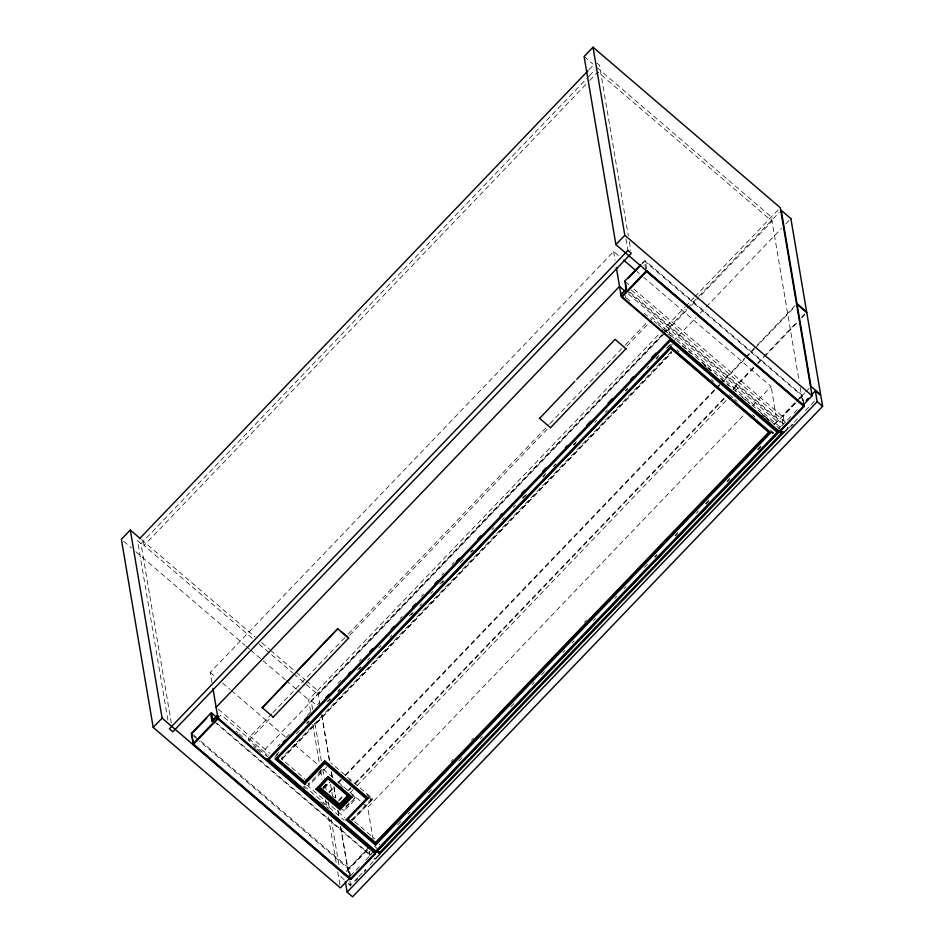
<?xml version="1.0" encoding="UTF-8"?>
<svg xmlns="http://www.w3.org/2000/svg" width="944" height="944" viewBox="0 0 944 944"><rect width="100%" height="100%" fill="white"/><g stroke="black" fill="none" stroke-linecap="round" stroke-linejoin="round"><path stroke-width="0.71" stroke-dasharray="4.72 3.54" d="M634.014 289.23L782.057 416.103L782.859 424.399L627.028 290.858M588.962 69.738L593.044 65.49M171.324 723.104L140.975 543.661L588.985 76.193M589.316 75.85L595.109 69.809M252.367 638.286L144.054 545.467L588.69 81.514M589.705 80.452L597.871 71.945L772.05 221.226L699.646 296.77M211.952 682.606L210.229 672.435L613.624 251.529L619.205 256.32M642.25 262.963L645.318 260.804L802.258 395.312L803.568 403.017M641.814 264.155L645.318 260.804L646.841 269.807M217.686 718.514L220.719 715.363L221.757 715.304L268.509 755.365M271.896 713.735L248.461 738.184L248.85 740.497L267.777 756.71M272.91 712.673L347.274 635.088M348.289 634.026L548.971 424.635M549.986 423.573L624.35 345.976M625.365 344.914L646.758 322.588M248.85 740.497L270.244 718.172M349.705 635.265L548.334 427.998M626.781 346.153L651.218 320.653M310.576 711.351L308.617 699.775L660.175 332.949M661.201 331.887L684.648 307.402M685.674 306.34L693.828 297.832M694.855 296.77L779.248 208.695M312.629 709.404L311.166 700.79L661.921 334.801M662.948 333.739L686.394 309.266M687.421 308.204L779.178 212.447M662.452 334.801L265.181 749.335L266.291 755.92M663.467 333.739L668.564 328.429L670.122 337.645M664.977 332.949L318.246 694.749L304.853 683.267M665.992 331.887L687.409 309.538M691.492 305.29L698.631 297.832M277.819 746.173L279.861 744.049M285.973 737.665L290.044 733.417M307.366 715.351L310.423 712.154M317.55 704.72L319.591 702.596M337.928 683.456L340.985 680.27M359.322 661.142L361.351 659.018M400.067 618.627L402.097 616.491M421.449 596.301L423.49 594.177M441.827 575.038L443.869 572.914M452.011 564.418L454.052 562.294M275.955 755.117L279.011 751.931M296.333 733.854L299.39 730.668M306.517 723.234L308.558 721.098M326.895 701.97L329.952 698.784M357.457 670.087L360.502 666.889M378.839 647.761L380.88 645.637M409.401 615.877L412.457 612.691M430.794 593.552L432.836 591.428M439.963 583.982L443.019 580.796M460.33 562.73L463.386 559.544M470.525 552.098L472.555 549.974M491.918 529.785L493.948 527.649M513.3 507.459L515.341 505.335M522.469 497.889L524.51 495.765M542.847 476.637L545.903 473.451M573.409 444.742L576.465 441.556M594.803 422.428L596.832 420.304M625.353 390.545L627.394 388.409M646.746 368.219L648.788 366.095M655.915 358.649L658.971 355.463M338.153 690.973L340.182 688.849M367.723 660.116L369.753 657.992M419.714 605.859L421.756 603.723M502.314 519.684L504.344 517.548M522.705 498.397L526.776 494.149M543.095 477.121L545.136 474.997M553.29 466.478L555.332 464.354M573.681 445.202L575.722 443.078M605.293 412.221L607.334 410.097M625.683 390.946L627.725 388.81M656.281 359.027L658.31 356.891M666.476 348.383L671.573 343.061M672.588 341.999L696.047 317.526M700.118 313.278L705.215 307.956M706.242 306.894L781.691 228.165M785.774 223.905L789.845 219.645M274.598 757.56L279.695 752.238M307.237 723.505L309.266 721.381M328.642 701.168L330.683 699.032M337.822 691.586L339.864 689.462M359.239 669.237L361.281 667.113M389.825 637.318L391.866 635.194M411.242 614.981L413.283 612.845M441.839 583.062L443.881 580.926M471.41 552.205L473.451 550.069M524.439 496.874L526.469 494.739M554.01 466.017L556.051 463.882M667.196 347.899L671.278 343.651M670.346 346.259L672.376 344.135M671.609 351.156L281.147 758.587L305.124 779.13M281.819 759.165L671.632 352.419M282.374 758.775L671.597 352.643M318.694 772.664L321.715 769.513M326.931 766.74L308.771 785.679L308.688 784.122L322.813 769.395M322.824 787.591L328.075 782.104M322.907 788.098L327.946 782.836M323.403 787.768L328.146 782.812M323.414 788.264L329.232 782.187M324.04 787.792L329.09 782.529M323.91 788.523L329.963 782.21M328.984 791.969L334.093 786.647M338.164 782.399L341.221 779.201M345.303 774.953L715.434 388.739M716.449 387.677L719.517 384.479M720.532 383.417L745.005 357.882M746.02 356.82L794.966 305.75M329.114 792.724L334.211 787.402M338.294 783.142L341.35 779.956M345.433 775.697L715.564 389.494M716.579 388.432L719.635 385.235M723.718 380.975L745.135 358.637M746.149 357.575L754.303 349.068M755.33 347.994L795.096 306.505M338.636 800.241L343.734 794.919M347.817 790.659L350.873 787.473M354.944 783.213L724.06 398.073M733.24 388.491L753.631 367.216M757.702 362.956L797.468 321.467M801.55 317.208L804.607 314.022M338.766 800.984L343.864 795.674M348.961 790.352L351.003 788.228M355.074 783.968L725.204 397.754M733.358 389.247L753.76 367.971M757.831 363.711L763.956 357.328M764.97 356.266L797.597 322.223M801.68 317.963L804.736 314.777M350 792.984L353.056 789.798M357.127 785.55L728.933 397.589M735.046 391.205L738.102 388.019M345.846 806.471L349.882 802.27M345.846 807.498L354.59 798.376L356.089 798.447L343.994 811.073L341.811 809.197M351.203 820.124L372.16 798.258L330.801 762.811M352.655 819.888L372.373 799.509L372.16 798.258M373.128 839.369L367.723 807.415L744.627 414.133M752.781 405.637L771.118 386.497L643.773 277.371M368.585 847.535L348.914 868.055L349.976 877.826M451.043 761.489L453.085 759.365M471.41 740.238L473.451 738.114M584.489 622.249L586.519 620.125M773.95 424.552L777.006 421.366L771.118 386.497M794.836 402.769L782.057 416.103L783.142 416.292L796.252 402.616M798.766 398.663L802.258 395.312L803.179 401.448M346.047 871.548L367.464 849.211M774.292 424.694L795.709 402.356M796.724 401.294L804.89 392.775M805.905 391.713L808.961 388.527M367.653 849.836L349.504 868.775L348.454 868.834L199.302 741.005M800.288 398.403L802.306 396.303L801.716 395.583L644.268 260.863L645.79 269.866M397.79 824.773L400.846 821.575M407.985 814.141L410.015 812.005M428.364 792.877L431.42 789.68M458.926 760.982L461.982 757.784M480.319 738.645L482.36 736.521M510.893 706.749L513.949 703.563M532.286 684.424L534.328 682.3M541.455 674.854L544.511 671.668M562.86 652.528L564.89 650.404M572.029 642.958L574.07 640.834M593.422 620.633L595.463 618.509M614.815 598.307L616.857 596.183M623.996 588.737L626.025 586.613M644.374 567.474L647.431 564.288M654.558 556.842L656.599 554.718M674.936 535.578L677.993 532.392M696.33 513.253L698.371 511.129M705.498 503.683L708.566 500.497M726.904 481.357L729.96 478.171M757.466 449.462L760.522 446.276M655.053 557.349L657.095 555.225M675.467 536.05L677.509 533.926M706.077 504.108L709.145 500.922M727.505 481.747L729.547 479.623M758.115 449.804L761.183 446.618M373.423 851.63L369.859 855.063L369.977 856.55L370.402 854.78L216.79 723.139M778.835 428.611L780.841 426.511M350.389 876.02L360.584 865.388M365.682 860.067L371.806 853.683M781.703 425.98L792.913 414.274M793.939 413.212L798.01 408.953M348.454 883.301L350.602 885.142L357.729 877.684M358.755 876.622L365.894 869.176M369.965 864.916L374.048 860.668M789.042 427.644L793.113 423.384M794.14 422.322L800.252 415.938M805.35 410.616L815.545 399.985M355.841 880.693L357.882 878.569M363.995 872.185L366.036 870.061M791.225 426.393L793.267 424.269M370.355 800.123L371.818 799.898L369.611 798.01M353.906 798.058L354.59 798.376M596.95 63.036L599.499 65.219L628.385 235.976M584.1 56.498L593.009 64.133M597.151 67.685L771.331 216.955L799.238 381.919M637.07 271.624L639.312 273.548M625.105 281.595L629.554 285.418M631.3 290.079L786.022 422.688M629.719 291.979L783.319 423.632M628.433 294.032L777.006 421.366M779.874 426.995L651.856 317.278L652.245 319.579L656.694 323.403M657.803 324.358L779.697 428.812M626.332 297.926L630.781 301.738M644.138 313.184L651.938 319.863M661.956 328.453L670.854 336.076M681.993 345.622L690.89 353.257M702.029 362.791L710.926 370.426M720.945 379.004L728.744 385.683M742.102 397.129L749.89 403.808M761.017 413.354L769.926 420.977M704.283 365.257L706.501 367.157M707.622 368.113L710.95 370.968M762.115 414.817L764.333 416.729M765.454 417.673L768.782 420.54M676.895 349.882L679.114 351.782M711.434 379.476L713.652 381.388M729.252 394.757L733.712 398.569M734.821 399.524L737.052 401.436M752.651 414.805L754.881 416.717M770.481 430.086L773.82 432.942M771.213 431.939L773.431 433.839M141.435 539.567L255.116 636.999M261.7 642.64L269.606 649.413M270.633 650.286L295.236 671.385M296.31 672.305L305.266 679.975M306.363 680.907L317.526 690.477L319.733 703.504M259.069 644.032L292.569 672.742M293.678 673.697L303.732 682.311M140.975 543.661L137.576 540.747L168.174 721.629M311.166 700.79L316.523 705.38M123.605 541.231L131.405 547.909M135.865 551.733L245.086 645.33M246.207 646.286L249.546 649.153M250.667 650.109L285.218 679.715M286.327 680.671L296.357 689.273M297.466 690.229L308.617 699.775M348.902 779.39L351.133 781.302M366.779 794.718L372.373 799.509L352.206 820.548L351.994 819.298L366.166 831.44M210.229 672.435L215.822 677.226M222.536 682.984L230.371 689.698M231.492 690.654L286.303 737.63M294.139 744.344L317.632 764.475M323.226 769.266L333.267 777.88M337.716 781.691L361.056 801.692M362.166 802.648L367.723 807.415M340.831 785.361L343.014 787.237M351.734 794.706L356.089 798.447M332.63 796.004L334.813 797.869M367.251 832.372L374.874 838.909M218.359 709.215L269.831 753.324M306.753 784.96L344.725 817.504M304.121 785.892L344.206 820.23M374.261 845.989L377.6 848.857M303.095 786.553L305.313 788.464M320.889 801.81L325.338 805.633M326.459 806.577L328.677 808.489M235.847 731.057L238.065 732.969M239.186 733.925L242.525 736.78M253.653 746.326L255.883 748.226M256.992 749.182L261.441 752.993M214.017 721.511L369.859 855.063M193.083 734.503L196.423 737.37M200.871 741.182L348.914 868.055L351.026 877.767M193.732 736.237L198.181 740.049M344.171 879.631L340.949 876.87L340.465 873.991M348.56 884.15L350.743 886.015M800.217 387.713L802.907 403.631M783.142 416.292L784.464 424.068M772.546 432.258L772.747 433.52M629.365 241.758L630.828 250.443M625.955 238.844L627.913 250.42M625.365 295.661L625.789 298.21M613.624 251.529L615.099 260.249M369.222 851.299L369.859 855.063M369.104 851.37L369.765 855.264M321.786 714.797L329.798 762.174M331.497 772.216L332.465 777.962M333.928 786.576L335.863 798.058M337.94 810.318L339.156 817.504M340.855 827.581L348.891 875.064M349.87 880.823L350.602 885.142M321.692 715.08L329.763 762.835M331.226 771.519L332.205 777.301M333.928 787.438L335.639 797.562M337.834 810.589L339.061 817.823M340.536 826.507L349.103 877.153M330.542 784.228L332.5 795.851M315.048 723.765L321.361 761.088M322.824 769.69L324.276 778.304M325.491 785.491L326.223 789.798M328.3 802.046L329.267 807.804M331.214 819.309L339.25 866.793M312.783 724.378L319.391 763.448M320.606 770.682L322.081 779.366M325.503 799.627L326.482 805.409M328.441 816.985L336.276 863.3M337.74 871.973L340.194 886.451M143.335 541.207L144.054 545.467M379.453 843.901L379.535 844.845M308.605 783.19L308.688 784.122M343.911 809.515L343.994 811.073"/><path stroke-width="1.42" d="M625.105 280.852L625.919 289.902L626.415 288.628L625.105 280.852L640.233 265.075M626.379 289.124L621.376 293.891L621.848 297.395L778.788 431.904L779.838 431.845L804.04 406.581L803.568 403.017M328.075 776.582L328.075 778.068L317.998 788.582L315.98 789.208L339.958 809.751L352.053 797.125L328.075 776.582L315.98 789.208M779.001 430.358L779.213 431.609L375.865 852.29L266.833 759.118L375.83 852.526L375.83 851.04L777.974 431.42M783.036 431.668L783.249 432.93L781.231 433.544L379.866 852.349L379.854 853.836L377.635 851.925M304.735 784.37L275.306 759.141L277.324 758.528L670.629 348.135L670.629 346.649L770.906 432.588L375.582 845.081L346.153 819.864L366.319 798.813L368.337 798.199L324.736 760.829L304.57 781.88L304.735 784.37L324.913 763.318L324.736 760.829M210.63 713.345L211.94 721.11L216.978 715.859L218.029 715.8L218.453 718.301L375.405 852.81L375.452 853.801L351.239 879.053L350.2 879.112L193.249 744.615L191.467 733.335L210.63 713.345L211.633 713.027L217.203 717.806M375.83 852.526L804.005 405.59L647.053 271.081L621.848 297.395L621.423 294.882M375.405 852.81L350.2 879.112M130.284 530.021L121.375 539.319L153.199 727.435L340.43 887.891L349.339 878.604L162.108 718.136L130.284 530.021L140.314 538.611M593.009 47.2L584.1 56.498L615.913 244.614L803.155 405.07L812.064 395.784L780.24 207.668L593.009 47.2L624.822 235.316L812.064 395.784M139.618 538.623L587.947 70.812M153.199 727.435L162.108 718.136M615.913 244.614L624.822 235.316M216.129 707.304L619.512 286.398L625.105 291.189M192.954 732.52L206.712 718.16M628.055 278.515L640.834 265.181M213.45 720.284L211.94 721.11L217.486 716.071L217.993 719.08L375.452 853.801M624.904 290.953L621.376 293.891M647.053 271.081L646.003 271.14L621.801 296.404L622.391 297.124L779.838 431.845M296.44 671.845L337.787 628.704L262.196 707.87L293.419 675.007M539.52 418.499L574.778 381.423M576.796 379.311L615.122 339.333L626.061 348.926M273.099 717.216L348.69 638.05L341.055 631.501M550.423 427.844L626.014 348.666M283.129 742.114L285.171 739.99M304.523 719.788L307.579 716.602M325.916 697.463L328.972 694.277M348.324 674.087L350.366 671.963M369.718 651.761L372.774 648.575M391.111 629.447L394.167 626.25M412.504 607.122L415.561 603.936M434.913 583.734L437.969 580.548M456.306 561.42L459.362 558.223M477.688 539.095L480.744 535.909M500.108 515.707L502.137 513.583M521.489 493.393L524.545 490.207M542.883 471.068L545.939 467.882M565.291 447.68L567.332 445.556M586.684 425.366L590.767 421.118M608.078 403.041L612.149 398.793M630.486 379.665L633.542 376.467M651.879 357.339L655.962 353.091M670.382 340.69L777.195 432.234L778.658 431.998L670.299 339.144L267.506 759.436L269.016 759.495L670.382 340.69L670.216 338.212M275.306 759.141L670.629 346.649M321.904 783.626L327.946 777.313L349.752 795.993L339.663 806.518L317.868 787.839L339.793 807.273L339.958 809.751M339.663 806.518L339.58 805.574L318.423 787.449L327.946 777.313L349.87 796.748L352.053 797.125M328.111 777.832L317.444 788.972L339.875 808.206L350.554 797.066L327.91 777.537L327.946 778.8L319.874 787.213L318.423 787.449M349.079 795.674L339.58 805.574L339.498 804.028L347.569 795.615L349.658 795.497M343.616 801.81L348.655 796.547M349.87 796.748L339.793 807.273L339.58 806.011M368.337 798.199L347.616 819.628L346.153 819.864M375.582 845.081L375.417 842.591L768.723 432.199L770.906 432.588M806.176 400.445L808.206 398.321M811.274 395.123L815.345 390.875L820.796 395.536L822.625 406.321L352.572 896.8L347.121 892.127L345.292 881.342M379.394 854.615L375.358 858.828L374.32 858.887M783.791 432.647L787.827 428.446L787.78 427.443M347.121 892.127L817.174 401.66L815.345 390.875M804.04 406.581L646.003 271.14M351.239 879.053L193.791 744.332L191.467 733.335L191.502 734.326M817.174 401.66L822.625 406.321M623.677 260.143L635.961 270.668M781.018 431.019L783.249 432.93L379.854 853.836L379.641 852.585M780.452 431.396L782.694 433.32M755.849 411.596L758.079 413.507M775.874 428.753L781.231 433.544M670.629 348.135L768.723 432.199M539.484 418.251L550.387 427.585M337.834 628.952L348.69 638.05M262.161 707.622L273.052 716.968M367.782 798.589L324.83 761.773L304.652 782.812L276.769 758.917L670.665 347.911L769.395 432.529L375.5 843.523L347.616 819.628L348.171 819.239L375.417 842.591M324.913 763.318L366.319 798.813M327.946 778.8L347.569 795.615M319.874 787.213L339.498 804.028M317.786 787.331L321.054 790.14M324.323 792.936L327.592 795.745M330.86 798.541L334.129 801.35M277.324 758.528L304.57 781.88M377.635 850.45L379.866 852.349M376.55 850.733L379.889 853.612M269.016 759.495L375.83 851.04M287.755 775.968L301.101 787.414M303.319 789.314L307.768 793.125M309.998 795.037L313.325 797.892M316.665 800.748L320.004 803.615M323.344 806.471L326.671 809.327M330.011 812.194L332.241 814.094M336.689 817.905L338.908 819.817M343.356 823.628L345.587 825.54M616.326 267.506L621.294 296.923M212.931 688.412L217.911 717.841M211.633 713.027L212.907 720.555M218.453 718.301L193.249 744.615L193.201 743.612L217.403 718.36L218.453 718.301M627.913 250.42L169.389 728.862L172.799 731.777L631.324 253.334L627.913 250.42M790.871 218.583L781.219 210.323L797.007 303.626L806.648 311.886L790.871 218.583M806.778 312.641L797.125 304.381L811.002 386.391L820.655 394.663L806.778 312.641"/></g></svg>
